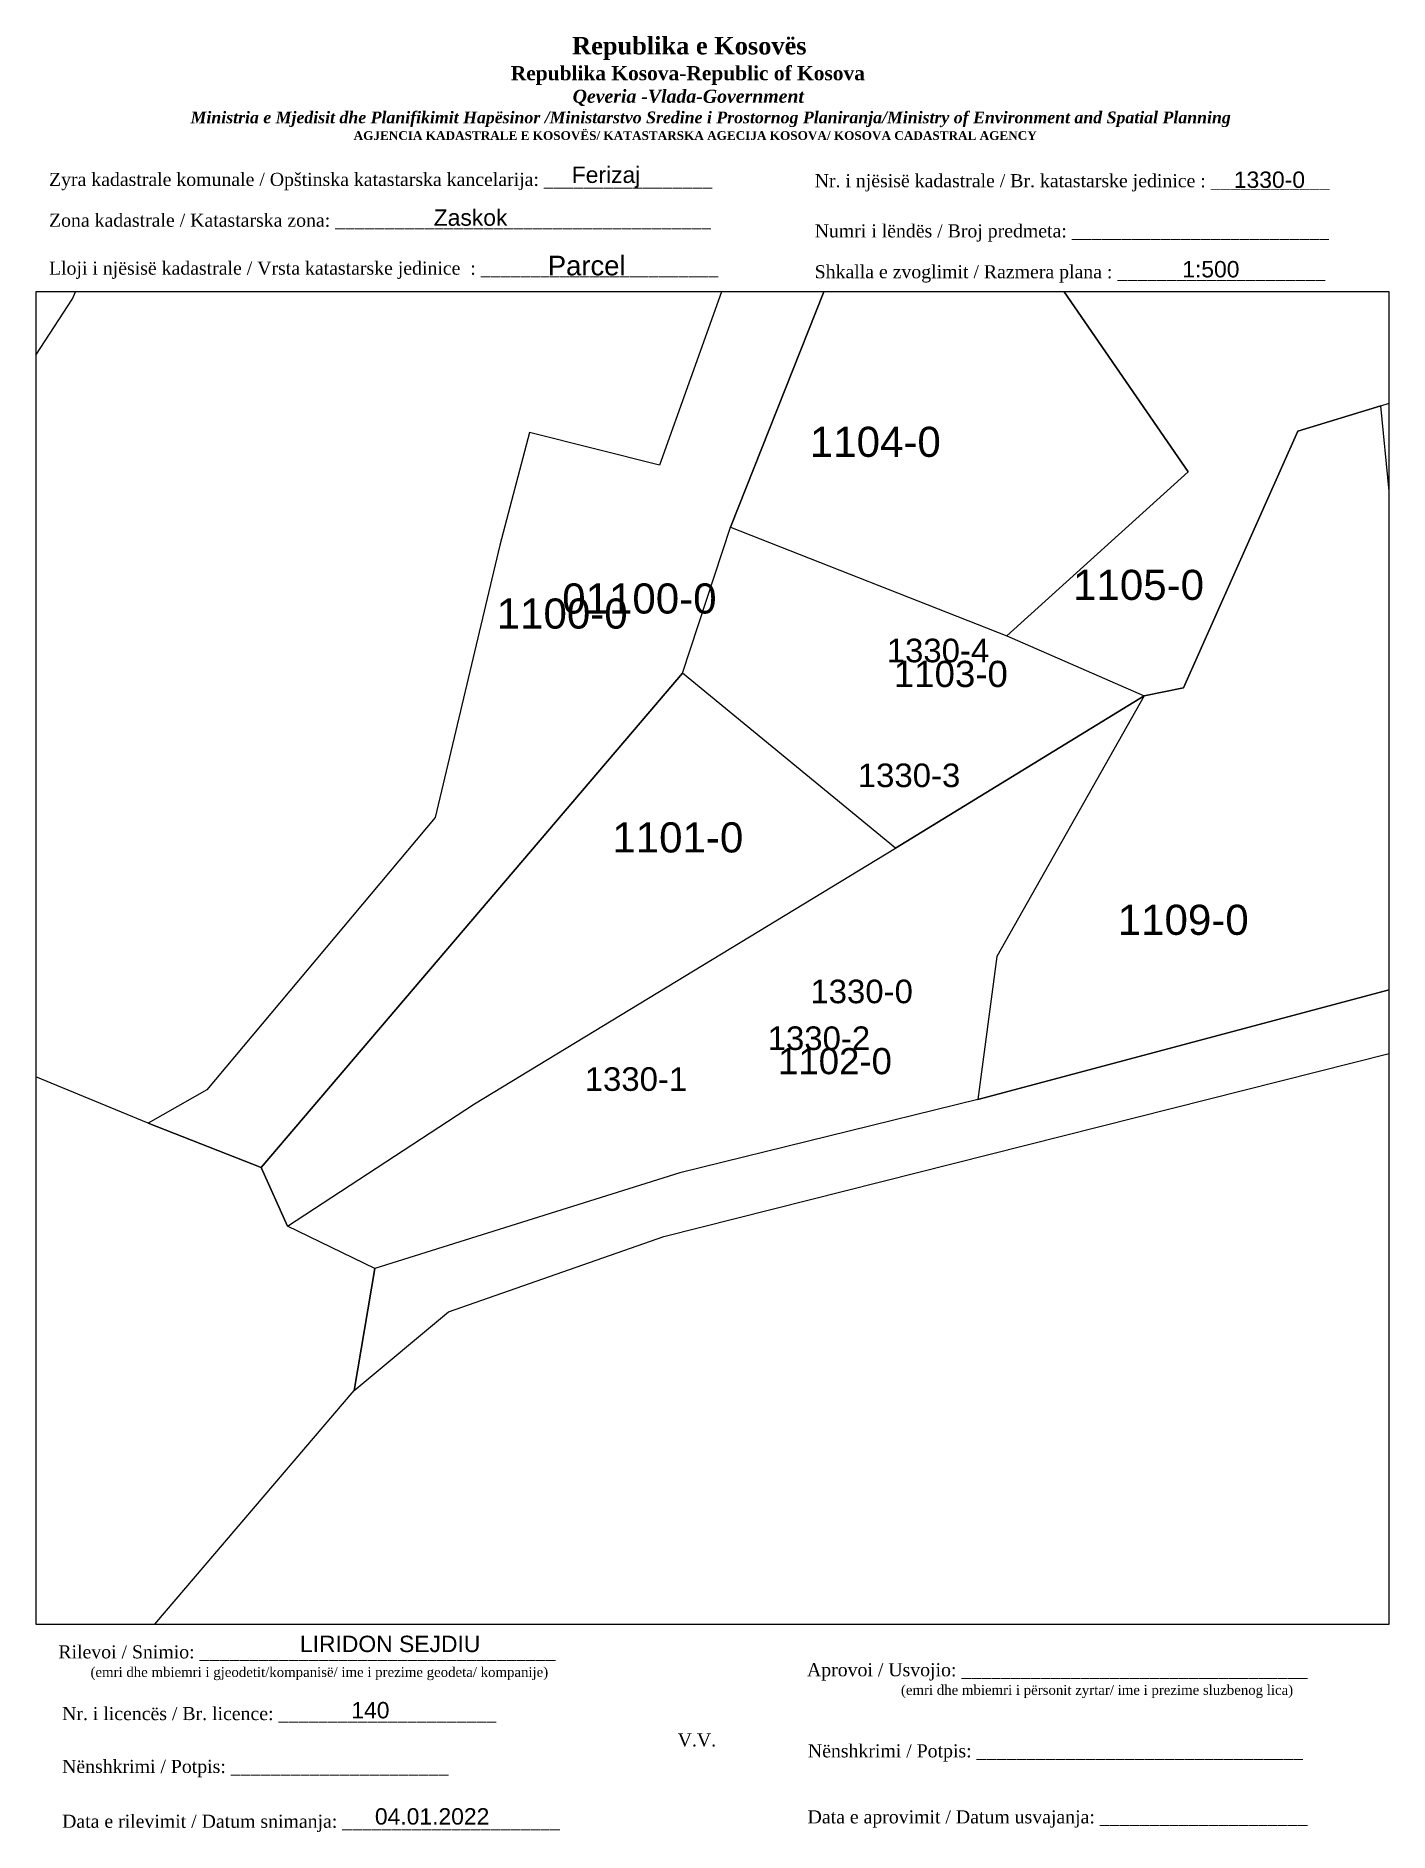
# Paper-space layout '1102-0-500' of a CAD drawing. Header units: metres, sheet in millimetres. Extents: x 1 to 208, y 2 to 276.
# The model-space entities are those that its viewports show. They can reach past a viewport. Long polylines and large blocks are cut down to what shows.
import ezdxf
from ezdxf.enums import TextEntityAlignment as Align

# ---------------------------------------------------------------- set-up
doc = ezdxf.new("R2010")
doc.units = ezdxf.units.M
doc.layers.get('0').update_dxf_attribs({"lineweight": 0})
for name, color, linetype, lineweight in [('Korniza e jashtme', 7, 'Continuous', 0), ('Nr Parceles Baze', 7, 'Continuous', 0), ('Nr-Kojshi', 251, 'Continuous', 0), ('Nr-Ri', 1, 'Continuous', 0), ('Parc-Kojshi', 251, 'Continuous', 0), ('Parc-Re', 7, 'Continuous', 0), ('Parcela Baze', 7, 'Continuous', 0)]:
    doc.layers.add(name, color=color, linetype=linetype, lineweight=lineweight)
doc.styles.get("Standard").update_dxf_attribs({"font": 'arial.ttf'})

msp = doc.modelspace()

# ---------------------------------------------------------------- linework, layer by layer
at = {"layer": 'Parc-Kojshi'}
for points in [[(7511007.25, 4688551.19), (7511014.38, 4688562.16), (7511027.46, 4688592.18)], [(7511010.54, 4688472.79), (7511011.58, 4688464.28), (7511007.66, 4688456.6)], [(7511015.89, 4688455.4), (7511035.88, 4688478.83), (7511035.88, 4688478.83), (7511037.46, 4688488.13), (7511030.8, 4688491.36), (7511028.79, 4688495.84), (7511020.15, 4688499.24), (7511006.41, 4688504.9)], [(7511128.54, 4688513.04), (7511083.51, 4688501.04), (7511060.75, 4688495.43), (7511037.46, 4688488.13), (7511035.88, 4688478.83), (7511043.09, 4688484.84), (7511059.54, 4688490.57), (7511129.03, 4688508.11)], [(7511070.42, 4688580.86), (7511059.2, 4688549.47), (7511049.28, 4688551.95), (7511047.01, 4688543.37), (7511042.08, 4688522.58), (7511024.64, 4688501.78), (7511020.15, 4688499.24), (7511028.79, 4688495.84), (7511060.95, 4688533.59), (7511060.95, 4688533.59), (7511064.61, 4688544.73), (7511073.19, 4688566.28)]]:
    msp.add_lwpolyline(points, dxfattribs=at)
for points in [[(7511133.83, 4688560.7), (7511120.62, 4688576.69), (7511094.56, 4688578.81), (7511077.37, 4688580.09), (7511073.19, 4688566.28), (7511089.98, 4688562.88), (7511099.58, 4688548.97), (7511085.71, 4688536.44), (7511096.21, 4688531.87), (7511099.2, 4688532.46), (7511107.95, 4688552.06), (7511114.29, 4688554), (7511119.04, 4688555.58), (7511133.83, 4688560.7)], [(7511099.58, 4688548.97), (7511089.98, 4688562.88), (7511073.19, 4688566.28), (7511064.61, 4688544.73), (7511085.71, 4688536.44), (7511099.58, 4688548.97)], [(7511128.54, 4688513.04), (7511123.03, 4688524.78), (7511117.09, 4688524.68), (7511114.29, 4688554), (7511107.95, 4688552.06), (7511099.2, 4688532.46), (7511096.21, 4688531.87), (7511084.97, 4688511.96), (7511083.51, 4688501.04), (7511128.54, 4688513.04)], [(7511077.22, 4688520.24), (7511060.95, 4688533.59), (7511028.79, 4688495.84), (7511030.8, 4688491.36), (7511045.07, 4688500.71), (7511077.22, 4688520.24)]]:
    msp.add_lwpolyline(points, close=True, dxfattribs=at)
at = {"layer": 'Parc-Re', "flags": 128}
for points in [[(7511096.21, 4688531.87), (7511084.97, 4688511.96), (7511083.51, 4688501.04), (7511060.75, 4688495.43), (7511037.46, 4688488.13), (7511030.8, 4688491.36), (7511045.07, 4688500.71), (7511077.22, 4688520.24), (7511060.95, 4688533.59), (7511064.61, 4688544.73), (7511085.71, 4688536.44)], [(7511077.22, 4688520.24), (7511060.95, 4688533.59), (7511064.61, 4688544.73), (7511085.71, 4688536.44), (7511096.21, 4688531.87), (7511084.97, 4688511.96), (7511083.51, 4688501.04), (7511060.75, 4688495.43), (7511037.46, 4688488.13), (7511030.8, 4688491.36), (7511045.07, 4688500.71)]]:
    msp.add_lwpolyline(points, close=True, dxfattribs=at)
at = {"layer": 'Parcela Baze', "flags": 128}
for points in [[(7511064.61, 4688544.73), (7511085.71, 4688536.44), (7511096.21, 4688531.87), (7511077.22, 4688520.24), (7511060.95, 4688533.59), (7511064.61, 4688544.73)], [(7511037.46, 4688488.13), (7511030.8, 4688491.36), (7511045.07, 4688500.71), (7511077.22, 4688520.24), (7511096.21, 4688531.87), (7511084.97, 4688511.96), (7511083.51, 4688501.04), (7511060.75, 4688495.43), (7511037.46, 4688488.13)], [(7511004.41, 4688474.34), (7511010.54, 4688472.79), (7511011.58, 4688464.28), (7511007.66, 4688456.6), (7510990.57, 4688458.89), (7510973.37, 4688459.06), (7510961.2, 4688462.74), (7510959.35, 4688473.2), (7510960.84, 4688479.55), (7510983.44, 4688475.22), (7510999.42, 4688473.14), (7511004.41, 4688474.34)]]:
    msp.add_lwpolyline(points, dxfattribs=at)

# ---------------------------------------------------------------- texts
at = {"layer": 'Nr Parceles Baze'}
for s, p in [('1103-0', (7511077.1, 4688532.53)), ('1102-0', (7511068.25, 4688502.97))]:
    msp.add_text(s, height=2, dxfattribs=at).set_placement(p)
at = {"layer": 'Nr-Kojshi'}
for s, p in [('1104-0', (7511075.68, 4688551.25)), ('1105-0', (7511095.78, 4688540.33)), ('1100-0', (7511051.77, 4688538.14)), ('1101-0', (7511060.6, 4688521.05)), ('1109-0', (7511099.19, 4688514.76)), ('9002-0', (7511006.21, 4688488.28))]:
    msp.add_text(s, height=2.3, dxfattribs=at).set_placement(p, align=Align.MIDDLE_CENTER)
msp.add_text('01100-0', height=2.3, dxfattribs=at).set_placement((7511051.77, 4688538.14))
at = {"layer": 'Nr-Ri'}
for s, p in [('1330-4', (7511076.55, 4688534.42)), ('1330-3 ', (7511074.34, 4688524.89)), ('1330-2', (7511067.46, 4688504.82)), ('1330-1', (7511053.49, 4688501.7))]:
    msp.add_text(s, height=1.8, dxfattribs=at).set_placement(p)
at = {"layer": 'Parc-Re', "color": 0}
msp.add_text('1330-0', height=1.8, dxfattribs=at).set_placement((7511070.72, 4688508.39))

psp = doc.layouts.new('1102-0-500')

# ---------------------------------------------------------------- texts
for s, p in [('1330-0', (183.92, 252.84)), ('Zaskok', (61.73, 247.06)), ('LIRIDON SEJDIU ', (41.3, 29.28)), ('140', (49.15, 19.16)), ('04.01.2022', (52.75, 2.94))]:
    psp.add_text(s, height=2.5).set_placement(p)
for s, insert, char_height, width, attachment_point in [('\\pi77.297;{\\fBook Antiqua|b1|i0|c0|p18;\\H1.333x;Republika e Kosovës\\fTimes New Roman|b1|i0|c0|p18;\\P\\pi67.927;\\fBook Antiqua|b1|i0|c0|p18;\\H0.8125x;Republika Kosova-Republic of Kosova\\fTimes New Roman|b1|i0|c0|p18;\\P\\pi77.378;\\fBook Antiqua|b1|i1|c0|p18;\\H0.9233x;Qeveria -Vlada-Government \\P\\pi13.032,l6,t23.033;\\fTimes New Roman|b1|i1|c0|p18;\\H0.9x;Ministria e Mjedisit dhe Planifikimit Hapësinor /Ministarstvo Sredine i Prostornog Planiranja/Ministry of Environment and Spatial Planning\\P\\pi43.931,l0,tz;\\fBook Antiqua|b1|i0|c0|p18;\\H0.7406x;AGJENCIA KADASTRALE E KOSOVËS/ KATASTARSKA AGECIJA KOSOVA/ KOSOVA CADASTRAL AGENCY}', (5.57, 275.89), 2, 191.8237, 1), ('{\\fTimes New Roman|b0|i0|c0|p18;Zyra kadastrale komunale / Opštinska katastarska kancelarija: _________________}', (2.98, 255.14), 2, 100.6873, 1), ('Ferizaj', (88.05, 254.47), 2.5, 9.9735, 5), ('{\\fTimes New Roman|b0|i0|c0|p18;Nr. i njësisë kadastrale / Br. katastarske jedinice : ____________}', (119.91, 254.94), 2, 79.9484, 1), ('{\\fTimes New Roman|b0|i0|c0|p18;Zona kadastrale / Katastarska zona: ______________________________________}', (2.98, 248.91), 2, 100.6873, 1), ('{\\fTimes New Roman|b0|i0|c0|p18;Numri i lëndës / Broj predmeta: __________________________}', (119.91, 247.28), 2, 79.9484, 1), ('{\\fTimes New Roman|b0|i0|c0|p18;Lloji i njësisë kadastrale / Vrsta katastarske jedinice  : ________________________}', (2.98, 241.59), 2, 100.6873, 1), ('{\\fArial|b0|i0|c0|p34;Parcel}', (85.09, 240.96), 3, 11.2939, 5), ('1:500', (180.41, 240.41), 2.5, 10.1784, 5), ('{\\fTimes New Roman|b0|i0|c0|p18;Shkalla e zvoglimit / Razmera plana : _____________________}', (119.91, 241.04), 2, 79.9484, 1), ('{\\fTimes New Roman|b0|i0|c0|p18;Rilevoi / Snimio: ____________________________________\\P     \\H0.75x;(emri dhe mbiemri i gjeodetit/kompanisë/ ime i prezime geodeta/ kompanije)}', (42.38, 27.65), 2, 74.7958, 5), ('{\\fTimes New Roman|b0|i0|c0|p18; Aprovoi / Usvojio: ___________________________________\\P                    \\H0.75x;(emri dhe mbiemri i përsonit zyrtar/ ime i prezime sluzbenog lica)}', (117.98, 27.58), 2, 83.344, 1), ('{\\fTimes New Roman|b0|i0|c0|p18;Nr. i licencës / Br. licence: ______________________\\P                                }', (4.98, 20.89), 2, 83.344, 1), ('{\\fTimes New Roman|b0|i0|c0|p18;V.V.                                 }', (101.92, 15.84), 2, 5.7076, 5), ('{\\fTimes New Roman|b0|i0|c0|p18; Nënshkrimi / Potpis: _________________________________}', (118.12, 15.2), 2, 83.344, 1), ('{\\fTimes New Roman|b0|i0|c0|p18;Nënshkrimi / Potpis: ______________________\\P                                 }', (4.98, 12.82), 2, 83.344, 1), ('{\\fTimes New Roman|b0|i0|c0|p18;Data e rilevimit / Datum snimanja: ______________________\\P                                 }', (4.98, 4.45), 2, 83.344, 1), ('{\\fTimes New Roman|b0|i0|c0|p18; Data e aprovimit / Datum usvajanja: _____________________}', (118.07, 5.12), 2, 83.344, 1)]:
    psp.add_mtext(s, dxfattribs=dict(insert=insert, char_height=char_height, width=width, attachment_point=attachment_point))

# ---------------------------------------------------------------- viewports
at = {"layer": 'Korniza e jashtme', "view_target_point": (370776.43, 310629.57)}
psp.add_viewport(center=(104.31, 135.25), size=(206.65, 203.4046), view_center_point=(7140286.82, 4377882.27), view_height=101.7023, dxfattribs=at)

doc.saveas('drawing.dxf')
